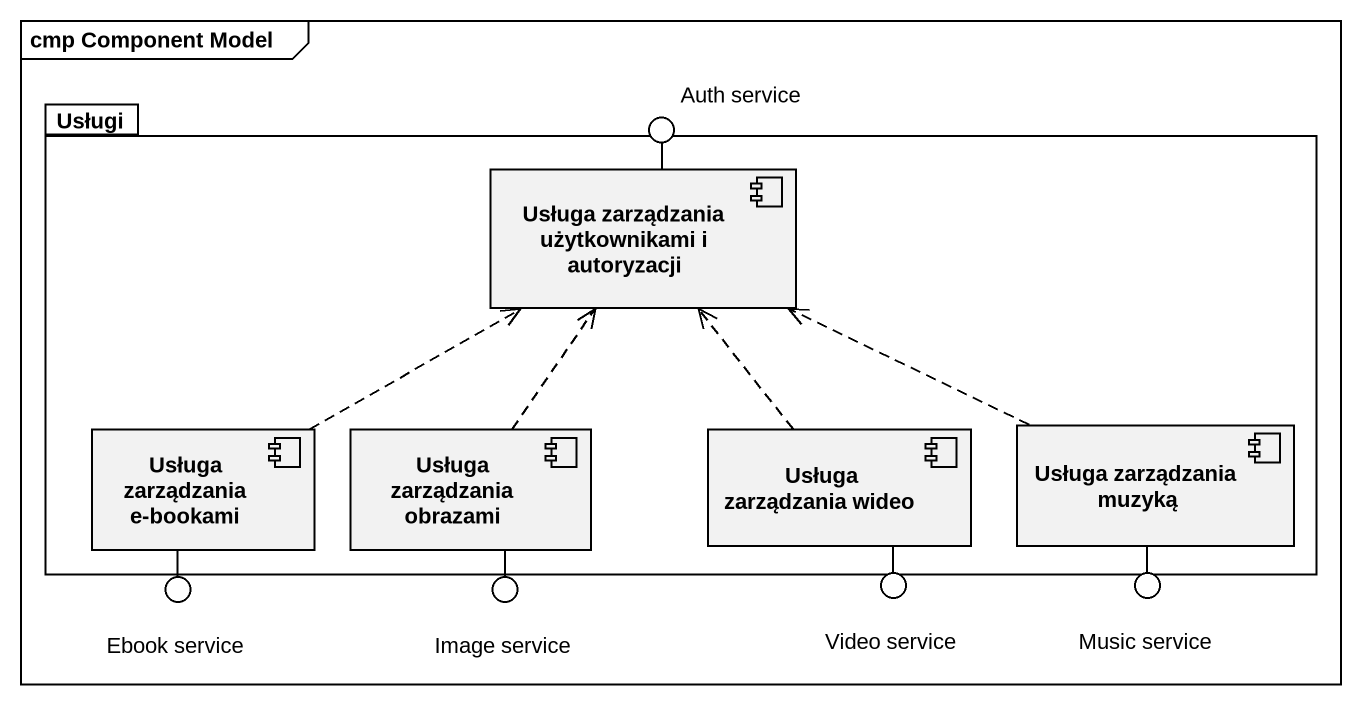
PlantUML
@startuml
mainframe cmp Component Model
package Usługi {
  component "Usługa zarządzania użytkownikami i autoryzacji" as Usługa_zarządzania
  component "Usługa zarządzania e-bookami" as Usługa_zarządzania_e_bookami
  component "Usługa zarządzania obrazami" as Usługa_zarządzania_obrazami
  component "Usługa zarządzania wideo" as Usługa_zarządzania_wideo
  component "Usługa zarządzania muzyką" as Usługa_zarządzania_muzyką
}
() "Auth service" as Auth_service
() "Ebook service" as Ebook_service
() "Image service" as Image_service
() "Video service" as Video_service
() "Music service" as Music_service
Usługa_zarządzania -up- Auth_service
Usługa_zarządzania_e_bookami -- Ebook_service
Usługa_zarządzania_obrazami -- Image_service
Usługa_zarządzania_wideo -- Video_service
Usługa_zarządzania_muzyką -- Music_service
Usługa_zarządzania_e_bookami .right.> Usługa_zarządzania
Usługa_zarządzania_obrazami .up.> Usługa_zarządzania
Usługa_zarządzania_wideo .up.> Usługa_zarządzania
Usługa_zarządzania_muzyką .left.> Usługa_zarządzania
@enduml
